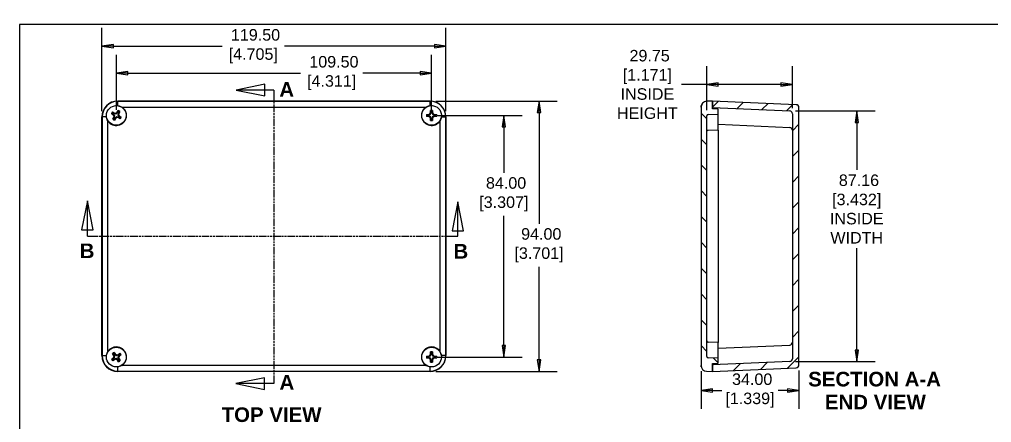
# Model space of a CAD drawing. Header units: millimetres. Extents: x 18 to 539, y 19 to 415.
# Drawn here: x 18.2 to 355.9, y 275.1 to 415.2 of the extents above; entities that cross this region are included whole.
import ezdxf

# ---------------------------------------------------------------- set-up
doc = ezdxf.new("R2010")
doc.units = ezdxf.units.MM
doc.header["$LTSCALE"] = 2
doc.linetypes.add('DOUBLE_DASH_CHAIN', pattern=[1.2403, 0.6614, -0.0827, 0.1654, -0.0827, 0.1654, -0.0827])
for name, color, linetype, lineweight in [('Dimension (ANSI)', 7, 'Continuous', 9), ('Hatch (ANSI)', 7, 'Continuous', 9), ('Section Line (ANSI)', 7, 'DOUBLE_DASH_CHAIN', 9), ('Sketch Geometry (ANSI)', 7, 'Continuous', 9), ('Symbol (ANSI)', 7, 'Continuous', 9), ('Visible (ANSI)', 7, 'Continuous', 9), ('Visible Narrow (ANSI)', 7, 'Continuous', 9)]:
    doc.layers.add(name, color=color, linetype=linetype, lineweight=lineweight)
doc.styles.add('Label Text (ANSI)', font='arialbd.ttf')
doc.styles.add('Note Text (ANSI)', font='arial.ttf')
doc.styles.add('Text Style20', font='arial.ttf')
doc.dimstyles.new('Default - mm (ANSI)', dxfattribs={"dimscale": 2, "dimtxt": 2, "dimasz": 2, "dimexe": 3.175, "dimexo": 1, "dimgap": 0.8, "dimtad": 0, "dimtih": 1, "dimtoh": 1, "dimrnd": 1e-08, "dimzin": 4, "dimdsep": 46, "dimtxsty": 'Note Text (ANSI)', "dimblk": 'Filled-1', "dimcen": 0.09, "dimdle": 10, "dimclrd": 256, "dimclre": 256, "dimclrt": 256, "dimadec": 1, "dimazin": 0, "dimtfac": 1.524, "dimtofl": 0, "dimtmove": 0, "dimatfit": 3, "dimfxl": 0, "dimtolj": 1, "dimtzin": 0, "dimlwd": -1, "dimlwe": -1, "dimarcsym": 0})

# ---------------------------------------------------------------- blocks, each defined once
blk = doc.blocks.new('Title Blocks HAMMOND')
at = {"layer": 'Sketch Geometry (ANSI)'}
for p, q in [((270, 206.73), (9.35, 206.73)), ((9.35, 206.73), (9.35, 9.64))]:
    blk.add_line(p, q, dxfattribs=at)
at = {"layer": 'Symbol (ANSI)', "style": 'Text Style20'}
blk.add_attdef('<TITLE>_001', (229.38, 16.35), '', height=5, dxfattribs=at)
blk = doc.blocks.new('2dTransSection0')
at = {"layer": 'Section Line (ANSI)', "linetype": 'Continuous'}
for p, q in [((20.91, 176.06), (19.91, 171.06)), ((20.91, 171.06), (20.91, 176.06)), ((21.91, 171.06), (20.91, 176.06)), ((85.26, 175.88), (84.26, 170.88)), ((85.26, 170.88), (85.26, 175.88)), ((86.26, 170.88), (85.26, 175.88)), ((19.91, 171.06), (21.91, 171.06)), ((20.91, 169.92), (20.91, 171.06)), ((84.26, 170.88), (86.26, 170.88)), ((85.26, 169.92), (85.26, 170.88)), ((20.91, 169.92), (22.32, 169.92)), ((83.85, 169.92), (85.26, 169.92))]:
    blk.add_line(p, q, dxfattribs=at)
at = {"layer": 'Section Line (ANSI)', "linetype": 'DOUBLE_DASH_CHAIN'}
blk.add_line((20.91, 169.92), (85.26, 169.92), dxfattribs=at)
at = {"layer": 'Section Line (ANSI)', "linetype": 'Continuous', "flags": 128}
for points in [[(21.91, 171.06), (20.91, 176.06), (19.91, 171.06), (21.91, 171.06)], [(86.26, 170.88), (85.26, 175.88), (84.26, 170.88), (86.26, 170.88)]]:
    blk.add_lwpolyline(points, dxfattribs=at)
at = {"layer": 'Section Line (ANSI)'}
for points in [[(21.91, 171.06), (20.91, 176.06), (19.91, 171.06), (21.91, 171.06)], [(86.26, 170.88), (85.26, 175.88), (84.26, 170.88), (86.26, 170.88)]]:
    blk.add_solid(points, dxfattribs=at)
at = {"layer": 'Section Line (ANSI)', "char_height": 2.54, "attachment_point": 7, "line_spacing_factor": 0.25, "style": 'Label Text (ANSI)'}
for insert in [(19.57, 166.12), (84.49, 166.04)]:
    blk.add_mtext('B', dxfattribs=dict(at, insert=insert))
blk = doc.blocks.new('2dTransSection1')
at = {"layer": 'Section Line (ANSI)', "linetype": 'Continuous'}
for p, q in [((51.73, 196.33), (46.73, 195.33)), ((51.73, 194.33), (51.73, 196.33)), ((51.73, 195.33), (46.73, 195.33)), ((46.73, 195.33), (51.73, 194.33)), ((53.31, 195.33), (51.73, 195.33)), ((53.31, 195.33), (53.31, 193.93)), ((51.66, 145.3), (46.66, 144.3)), ((51.66, 143.3), (51.66, 145.3)), ((53.31, 145.7), (53.31, 144.3)), ((51.66, 144.3), (46.66, 144.3)), ((46.66, 144.3), (51.66, 143.3)), ((53.31, 144.3), (51.66, 144.3))]:
    blk.add_line(p, q, dxfattribs=at)
at = {"layer": 'Section Line (ANSI)', "linetype": 'DOUBLE_DASH_CHAIN'}
blk.add_line((53.31, 195.33), (53.31, 144.3), dxfattribs=at)
at = {"layer": 'Section Line (ANSI)', "linetype": 'Continuous', "flags": 128}
for points in [[(51.73, 196.33), (46.73, 195.33), (51.73, 194.33), (51.73, 196.33)], [(51.66, 145.3), (46.66, 144.3), (51.66, 143.3), (51.66, 145.3)]]:
    blk.add_lwpolyline(points, dxfattribs=at)
at = {"layer": 'Section Line (ANSI)'}
for points in [[(51.73, 196.33), (46.73, 195.33), (51.73, 194.33), (51.73, 196.33)], [(51.66, 145.3), (46.66, 144.3), (51.66, 143.3), (51.66, 145.3)]]:
    blk.add_solid(points, dxfattribs=at)
at = {"layer": 'Section Line (ANSI)', "char_height": 2.54, "attachment_point": 7, "line_spacing_factor": 0.25, "style": 'Label Text (ANSI)'}
for insert in [(54.24, 194.17), (54.27, 143.27)]:
    blk.add_mtext('A', dxfattribs=dict(at, insert=insert))
blk = doc.blocks.new('Filled-1')
at = {"color": 0}
for p, q in [((0, 0), (-1, 0.15)), ((-1, 0.15), (-1, -0.15)), ((-1, 0), (0, 0)), ((-1, -0.15), (0, 0))]:
    blk.add_line(p, q, dxfattribs=at)
at = {"color": 0, "flags": 128}
blk.add_lwpolyline([(-1, -0.15), (0, 0), (-1, 0.15), (-1, -0.15)], dxfattribs=at)
at = {"color": 0}
blk.add_solid([(-1, -0.15), (0, 0), (-1, 0.15), (-1, -0.15)], dxfattribs=at)
blk = doc.blocks.new('*D12')
at = {"layer": 'Defpoints', "color": 0, "transparency": 16777216}
for p in [(166.37, 405.92), (46.87, 381.35), (166.37, 381.35)]:
    blk.add_point(p, dxfattribs=at)
at = {"layer": 'Dimension (ANSI)', "transparency": 16777216}
for p, q in [((46.87, 383.35), (46.87, 412.27)), ((166.37, 383.35), (166.37, 412.27)), ((50.87, 405.92), (88.65, 405.92)), ((162.37, 405.92), (110.23, 405.92))]:
    blk.add_line(p, q, dxfattribs=at)
at = {"layer": 'Dimension (ANSI)', "transparency": 16777216, "xscale": 4, "yscale": 4, "zscale": 4, "rotation": 180}
blk.add_blockref('Filled-1', (46.87, 405.92), dxfattribs=at)
at = {"layer": 'Dimension (ANSI)', "transparency": 16777216, "xscale": 4, "yscale": 4, "zscale": 4}
blk.add_blockref('Filled-1', (166.37, 405.92), dxfattribs=at)
at = {"layer": 'Dimension (ANSI)', "transparency": 16777216, "insert": (99.44, 405.92), "char_height": 4, "attachment_point": 5, "style": 'Note Text (ANSI)'}
blk.add_mtext('\\A1; 119.50\\P[4.705]', dxfattribs=at)
blk = doc.blocks.new('*D13')
at = {"layer": 'Defpoints', "color": 0, "transparency": 16777216}
for p in [(161.37, 396.57), (51.87, 381.85), (161.37, 381.85)]:
    blk.add_point(p, dxfattribs=at)
at = {"layer": 'Dimension (ANSI)', "transparency": 16777216}
for p, q in [((51.87, 383.85), (51.87, 402.92)), ((161.37, 383.85), (161.37, 402.92)), ((55.87, 396.57), (115.88, 396.57)), ((157.37, 396.57), (137.46, 396.57))]:
    blk.add_line(p, q, dxfattribs=at)
at = {"layer": 'Dimension (ANSI)', "transparency": 16777216, "xscale": 4, "yscale": 4, "zscale": 4, "rotation": 180}
blk.add_blockref('Filled-1', (51.87, 396.57), dxfattribs=at)
at = {"layer": 'Dimension (ANSI)', "transparency": 16777216, "xscale": 4, "yscale": 4, "zscale": 4}
blk.add_blockref('Filled-1', (161.37, 396.57), dxfattribs=at)
at = {"layer": 'Dimension (ANSI)', "transparency": 16777216, "insert": (126.67, 396.57), "char_height": 4, "attachment_point": 5, "style": 'Note Text (ANSI)'}
blk.add_mtext('\\A1; 109.50\\P[4.311]', dxfattribs=at)
blk = doc.blocks.new('*D14')
at = {"layer": 'Defpoints', "color": 0, "transparency": 16777216}
for p in [(161.37, 381.85), (161.37, 297.85), (186.48, 297.85)]:
    blk.add_point(p, dxfattribs=at)
at = {"layer": 'Dimension (ANSI)', "transparency": 16777216}
for p, q in [((163.37, 381.85), (192.83, 381.85)), ((186.48, 377.85), (186.48, 361.94)), ((186.48, 301.85), (186.48, 346.93)), ((163.37, 297.85), (192.83, 297.85))]:
    blk.add_line(p, q, dxfattribs=at)
at = {"layer": 'Dimension (ANSI)', "transparency": 16777216, "xscale": 4, "yscale": 4, "zscale": 4}
for p, rotation in [((186.48, 381.85), 90), ((186.48, 297.85), 270)]:
    blk.add_blockref('Filled-1', p, dxfattribs=dict(at, rotation=rotation))
at = {"layer": 'Dimension (ANSI)', "transparency": 16777216, "insert": (186.48, 354.43), "char_height": 4, "attachment_point": 5, "style": 'Note Text (ANSI)'}
blk.add_mtext('\\A1; 84.00\\P[3.307]', dxfattribs=at)
blk = doc.blocks.new('*D15')
at = {"layer": 'Defpoints', "color": 0, "transparency": 16777216}
for p in [(160.87, 386.85), (160.87, 292.85), (198.7, 292.85)]:
    blk.add_point(p, dxfattribs=at)
at = {"layer": 'Dimension (ANSI)', "transparency": 16777216}
for p, q in [((162.87, 386.85), (205.05, 386.85)), ((198.7, 382.85), (198.7, 344.21)), ((198.7, 296.85), (198.7, 329.2)), ((162.87, 292.85), (205.05, 292.85))]:
    blk.add_line(p, q, dxfattribs=at)
at = {"layer": 'Dimension (ANSI)', "transparency": 16777216, "xscale": 4, "yscale": 4, "zscale": 4}
for p, rotation in [((198.7, 386.85), 90), ((198.7, 292.85), 270)]:
    blk.add_blockref('Filled-1', p, dxfattribs=dict(at, rotation=rotation))
at = {"layer": 'Dimension (ANSI)', "transparency": 16777216, "insert": (198.7, 336.71), "char_height": 4, "attachment_point": 5, "style": 'Note Text (ANSI)'}
blk.add_mtext('\\A1; 94.00\\P[3.701]', dxfattribs=at)
blk = doc.blocks.new('*D16')
at = {"layer": 'Defpoints', "color": 0, "transparency": 16777216}
for p in [(254.97, 294.92), (288.97, 295.12), (288.97, 286.21)]:
    blk.add_point(p, dxfattribs=at)
at = {"layer": 'Dimension (ANSI)', "transparency": 16777216}
for p, q in [((254.97, 292.92), (254.97, 279.86)), ((288.97, 293.12), (288.97, 279.86)), ((258.97, 286.21), (262.2, 286.21)), ((284.97, 286.21), (281.75, 286.21))]:
    blk.add_line(p, q, dxfattribs=at)
at = {"layer": 'Dimension (ANSI)', "transparency": 16777216, "xscale": 4, "yscale": 4, "zscale": 4, "rotation": 180}
blk.add_blockref('Filled-1', (254.97, 286.21), dxfattribs=at)
at = {"layer": 'Dimension (ANSI)', "transparency": 16777216, "xscale": 4, "yscale": 4, "zscale": 4}
blk.add_blockref('Filled-1', (288.97, 286.21), dxfattribs=at)
at = {"layer": 'Dimension (ANSI)', "transparency": 16777216, "insert": (271.97, 286.21), "char_height": 4, "attachment_point": 5, "style": 'Note Text (ANSI)'}
blk.add_mtext('\\A1; 34.00\\P[1.339]', dxfattribs=at)
blk = doc.blocks.new('*D17')
at = {"layer": 'Defpoints', "color": 0, "transparency": 16777216}
for p in [(285.77, 383.43), (285.77, 296.27), (309.06, 296.27)]:
    blk.add_point(p, dxfattribs=at)
at = {"layer": 'Dimension (ANSI)', "transparency": 16777216}
for p, q in [((287.77, 383.43), (315.41, 383.43)), ((309.06, 379.43), (309.06, 362.96)), ((309.06, 300.27), (309.06, 335.66)), ((287.77, 296.27), (315.41, 296.27))]:
    blk.add_line(p, q, dxfattribs=at)
at = {"layer": 'Dimension (ANSI)', "transparency": 16777216, "xscale": 4, "yscale": 4, "zscale": 4}
for p, rotation in [((309.06, 383.43), 90), ((309.06, 296.27), 270)]:
    blk.add_blockref('Filled-1', p, dxfattribs=dict(at, rotation=rotation))
at = {"layer": 'Dimension (ANSI)', "transparency": 16777216, "insert": (309.06, 349.31), "char_height": 4, "attachment_point": 5, "style": 'Note Text (ANSI)'}
blk.add_mtext('\\A1; 87.16\\P[3.432]{\\PINSIDE \\PWIDTH}', dxfattribs=at)
blk = doc.blocks.new('*D18')
at = {"layer": 'Defpoints', "color": 0, "transparency": 16777216}
for p in [(286.72, 392.6), (256.97, 381.66), (286.72, 382.43)]:
    blk.add_point(p, dxfattribs=at)
at = {"layer": 'Dimension (ANSI)', "transparency": 16777216}
for p, q in [((256.97, 383.66), (256.97, 398.95)), ((286.72, 384.43), (286.72, 398.95)), ((256.97, 392.6), (248.21, 392.6)), ((282.72, 392.6), (260.97, 392.6))]:
    blk.add_line(p, q, dxfattribs=at)
at = {"layer": 'Dimension (ANSI)', "transparency": 16777216, "xscale": 4, "yscale": 4, "zscale": 4, "rotation": 180}
blk.add_blockref('Filled-1', (256.97, 392.6), dxfattribs=at)
at = {"layer": 'Dimension (ANSI)', "transparency": 16777216, "xscale": 4, "yscale": 4, "zscale": 4}
blk.add_blockref('Filled-1', (286.72, 392.6), dxfattribs=at)
at = {"layer": 'Dimension (ANSI)', "transparency": 16777216, "insert": (236.34, 392.6), "char_height": 4, "attachment_point": 5, "style": 'Note Text (ANSI)'}
blk.add_mtext('\\A1; 29.75\\P[1.171]{\\PINSIDE\\PHEIGHT}', dxfattribs=at)

msp = doc.modelspace()

# ---------------------------------------------------------------- hatches: boundary and pattern name
at = {"layer": 'Hatch (ANSI)'}
h = msp.add_hatch(dxfattribs=at)
h.set_pattern_fill('ANSI31', color=256, scale=50.8, angle=90.00021, style=0)
h.set_pattern_definition([(135.0002, (0, 0), (-4.49011, -4.490145), [])])
edge = h.paths.add_edge_path()
edge.add_ellipse((256.973, 294.92), major_axis=(-2, 0), ratio=1, start_angle=0, end_angle=88)
edge.add_line((256.903, 292.921), (258.973, 292.848))
edge.add_line((258.973, 292.848), (258.973, 295.098))
edge.add_line((258.973, 295.098), (258.973, 295.598))
edge.add_line((258.973, 295.598), (260.973, 295.668))
edge.add_line((260.973, 295.668), (260.973, 297.418))
edge.add_line((260.973, 297.418), (257.455, 297.541))
edge.add_ellipse((257.473, 298.041), major_axis=(-0.017, -0.5), ratio=1, start_angle=272, end_angle=360, ccw=False)
edge.add_line((256.973, 298.041), (256.973, 381.656))
edge.add_ellipse((257.473, 381.656), major_axis=(-0.5, 0), ratio=1, start_angle=272, end_angle=360, ccw=False)
edge.add_line((257.455, 382.156), (260.973, 382.279))
edge.add_line((260.973, 382.279), (260.973, 384.029))
edge.add_line((260.973, 384.029), (258.973, 384.098))
edge.add_line((258.973, 384.098), (258.973, 384.598))
edge.add_line((258.973, 384.598), (258.973, 386.848))
edge.add_line((258.973, 386.848), (256.903, 386.776))
edge.add_ellipse((256.973, 384.777), major_axis=(-0.07, 1.999), ratio=1, start_angle=0, end_angle=88)
edge.add_line((254.973, 384.777), (254.973, 294.92))
h = msp.add_hatch(dxfattribs=at)
h.set_pattern_fill('ANSI31', color=256, scale=50.8, style=0)
h.set_pattern_definition([(45, (0, 0), (-4.49013, 4.49013), [])])
edge = h.paths.add_edge_path()
edge.add_ellipse((287.973, 384.581), major_axis=(1, 0), ratio=1, start_angle=0, end_angle=87.5)
edge.add_line((288.017, 385.58), (258.973, 386.848))
edge.add_line((258.973, 386.848), (258.973, 384.598))
edge.add_line((258.973, 384.598), (285.767, 383.429))
edge.add_ellipse((285.723, 382.43), major_axis=(0.044, 0.999), ratio=1, start_angle=272.5, end_angle=360, ccw=False)
edge.add_line((286.723, 382.43), (286.723, 297.267))
edge.add_ellipse((285.723, 297.267), major_axis=(1, 0), ratio=1, start_angle=272.5, end_angle=360, ccw=False)
edge.add_line((285.767, 296.268), (258.973, 295.098))
edge.add_line((258.973, 295.098), (258.973, 292.848))
edge.add_line((258.973, 292.848), (288.017, 294.117))
edge.add_ellipse((287.973, 295.116), major_axis=(0.044, -0.999), ratio=1, start_angle=0, end_angle=87.5)
edge.add_line((288.973, 295.116), (288.973, 384.581))

# ---------------------------------------------------------------- linework, layer by layer
at = {"layer": 'Visible (ANSI)'}
for p, q in [((52.366, 386.848), (160.866, 386.848)), ((254.973, 384.777), (254.973, 385.277)), ((254.973, 385.277), (255.036, 385.277)), ((258.973, 386.848), (256.903, 386.776)), ((288.017, 385.58), (258.973, 386.848)), ((258.973, 386.848), (258.973, 384.598)), ((258.973, 384.098), (258.973, 386.848)), ((50.752, 382.089), (50.161, 382.435)), ((50.902, 382.261), (50.441, 382.53)), ((50.52, 383.049), (51.112, 382.702)), ((50.574, 382.758), (51.035, 382.488)), ((50.752, 382.089), (50.902, 382.261)), ((51.101, 381.649), (50.752, 382.089)), ((51.338, 381.711), (50.902, 382.261)), ((51.012, 381.094), (51.101, 381.649)), ((51.112, 382.702), (51.035, 382.488)), ((51.035, 382.488), (51.728, 382.376)), ((51.101, 381.649), (51.338, 381.711)), ((51.112, 382.702), (51.666, 382.613)), ((51.227, 381.017), (51.338, 381.711)), ((51.666, 382.613), (52.106, 382.962)), ((51.666, 382.613), (51.728, 382.376)), ((51.728, 382.376), (52.278, 382.813)), ((52.106, 382.962), (52.452, 383.554)), ((52.106, 382.962), (52.278, 382.813)), ((52.278, 382.813), (52.548, 383.273)), ((52.505, 382.68), (52.394, 381.986)), ((52.63, 382.048), (52.394, 381.986)), ((52.394, 381.986), (52.83, 381.436)), ((52.775, 383.14), (52.505, 382.68)), ((52.72, 382.603), (52.505, 382.68)), ((52.72, 382.603), (52.63, 382.048)), ((52.63, 382.048), (52.979, 381.608)), ((53.066, 383.194), (52.72, 382.603)), ((52.979, 381.608), (52.83, 381.436)), ((52.979, 381.608), (53.571, 381.262)), ((159.598, 382.204), (160.284, 382.204)), ((159.792, 381.98), (160.326, 381.98)), ((160.326, 381.717), (159.792, 381.717)), ((160.284, 382.204), (160.807, 382.407)), ((160.284, 382.204), (160.326, 381.98)), ((160.284, 381.493), (160.326, 381.717)), ((160.326, 381.98), (160.98, 382.234)), ((160.98, 381.463), (160.326, 381.717)), ((160.807, 382.407), (161.01, 382.931)), ((160.807, 382.407), (160.98, 382.234)), ((160.98, 382.234), (161.234, 382.889)), ((161.01, 382.931), (161.01, 383.616)), ((161.01, 382.931), (161.234, 382.889)), ((161.234, 382.889), (161.234, 383.422)), ((161.498, 383.422), (161.498, 382.889)), ((161.721, 382.931), (161.498, 382.889)), ((161.498, 382.889), (161.752, 382.234)), ((161.721, 383.616), (161.721, 382.931)), ((161.721, 382.931), (161.925, 382.407)), ((161.925, 382.407), (161.752, 382.234)), ((161.752, 382.234), (162.406, 381.98)), ((162.406, 381.717), (161.752, 381.463)), ((161.925, 382.407), (162.448, 382.204)), ((162.448, 382.204), (162.406, 381.98)), ((162.406, 381.98), (162.94, 381.98)), ((162.448, 381.493), (162.406, 381.717)), ((162.94, 381.717), (162.406, 381.717)), ((162.448, 382.204), (163.134, 382.204)), ((254.973, 384.777), (254.973, 294.92)), ((256.973, 298.041), (256.973, 381.656)), ((257.455, 382.156), (260.973, 382.279)), ((258.973, 384.598), (285.767, 383.429)), ((260.973, 384.029), (258.973, 384.098)), ((260.973, 382.279), (260.973, 384.029)), ((260.973, 376.779), (260.973, 382.279)), ((286.723, 382.43), (286.723, 297.267)), ((288.973, 295.116), (288.973, 384.581)), ((46.866, 298.348), (46.866, 381.348)), ((50.665, 380.503), (51.012, 381.094)), ((50.957, 380.557), (51.227, 381.017)), ((51.012, 381.094), (51.227, 381.017)), ((51.454, 380.884), (51.184, 380.424)), ((51.626, 380.735), (51.279, 380.143)), ((52.004, 381.321), (51.454, 380.884)), ((51.626, 380.735), (51.454, 380.884)), ((52.066, 381.084), (51.626, 380.735)), ((52.697, 381.209), (52.004, 381.321)), ((52.066, 381.084), (52.004, 381.321)), ((52.62, 380.995), (52.066, 381.084)), ((52.62, 380.995), (52.697, 381.209)), ((53.212, 380.648), (52.62, 380.995)), ((53.157, 380.939), (52.697, 381.209)), ((52.83, 381.436), (53.291, 381.167)), ((160.284, 381.493), (159.598, 381.493)), ((160.807, 381.29), (160.284, 381.493)), ((160.807, 381.29), (160.98, 381.463)), ((161.01, 380.766), (160.807, 381.29)), ((161.234, 380.808), (160.98, 381.463)), ((161.01, 380.766), (161.234, 380.808)), ((161.01, 380.08), (161.01, 380.766)), ((161.234, 380.275), (161.234, 380.808)), ((161.752, 381.463), (161.498, 380.808)), ((161.721, 380.766), (161.498, 380.808)), ((161.498, 380.808), (161.498, 380.275)), ((161.925, 381.29), (161.721, 380.766)), ((161.721, 380.766), (161.721, 380.08)), ((161.925, 381.29), (161.752, 381.463)), ((162.448, 381.493), (161.925, 381.29)), ((163.134, 381.493), (162.448, 381.493)), ((166.366, 381.348), (166.366, 298.348)), ((260.973, 378.761), (285.767, 377.679)), ((260.973, 376.779), (257.455, 376.656)), ((260.973, 376.779), (260.973, 302.918)), ((260.973, 302.918), (257.455, 303.041)), ((260.973, 297.418), (260.973, 302.918)), ((260.973, 300.936), (285.767, 302.018)), ((50.243, 297.061), (50.789, 297.476)), ((50.928, 298.495), (50.513, 299.04)), ((50.533, 297), (50.958, 297.324)), ((50.789, 297.476), (51.083, 297.955)), ((50.789, 297.476), (50.958, 297.324)), ((51.131, 298.597), (50.808, 299.022)), ((50.928, 298.495), (51.131, 298.597)), ((51.083, 297.955), (50.928, 298.495)), ((50.958, 297.324), (51.325, 297.922)), ((51.018, 299.181), (51.341, 298.756)), ((51.079, 299.471), (51.494, 298.925)), ((51.083, 297.955), (51.325, 297.922)), ((51.792, 297.308), (51.118, 297.114)), ((51.325, 297.922), (51.131, 298.597)), ((51.494, 298.925), (51.341, 298.756)), ((51.341, 298.756), (51.939, 298.389)), ((51.494, 298.925), (51.972, 298.632)), ((51.759, 297.065), (51.792, 297.308)), ((52.391, 296.941), (51.792, 297.308)), ((51.972, 298.632), (51.939, 298.389)), ((51.939, 298.389), (52.614, 298.583)), ((51.972, 298.632), (52.512, 298.787)), ((52.774, 298.373), (52.406, 297.775)), ((52.649, 297.742), (52.406, 297.775)), ((52.406, 297.775), (52.6, 297.1)), ((52.512, 298.787), (53.058, 299.202)), ((52.512, 298.787), (52.614, 298.583)), ((52.804, 297.202), (52.6, 297.1)), ((52.614, 298.583), (53.039, 298.906)), ((52.942, 298.221), (52.649, 297.742)), ((52.649, 297.742), (52.804, 297.202)), ((53.198, 298.697), (52.774, 298.373)), ((52.942, 298.221), (52.774, 298.373)), ((52.804, 297.202), (53.219, 296.657)), ((53.488, 298.636), (52.942, 298.221)), ((159.598, 298.204), (160.284, 298.204)), ((160.284, 297.493), (159.598, 297.493)), ((159.792, 297.98), (160.326, 297.98)), ((160.326, 297.717), (159.792, 297.717)), ((160.284, 298.204), (160.807, 298.407)), ((160.284, 298.204), (160.326, 297.98)), ((160.284, 297.493), (160.326, 297.717)), ((160.807, 297.29), (160.284, 297.493)), ((160.326, 297.98), (160.98, 298.234)), ((160.98, 297.463), (160.326, 297.717)), ((160.807, 298.407), (161.01, 298.931)), ((160.807, 298.407), (160.98, 298.234)), ((160.807, 297.29), (160.98, 297.463)), ((161.01, 296.766), (160.807, 297.29)), ((160.98, 298.234), (161.234, 298.889)), ((161.234, 296.808), (160.98, 297.463)), ((161.01, 298.931), (161.01, 299.616)), ((161.01, 298.931), (161.234, 298.889)), ((161.234, 298.889), (161.234, 299.422)), ((161.498, 299.422), (161.498, 298.889)), ((161.721, 298.931), (161.498, 298.889)), ((161.498, 298.889), (161.752, 298.234)), ((161.752, 297.463), (161.498, 296.808)), ((161.721, 299.616), (161.721, 298.931)), ((161.721, 298.931), (161.925, 298.407)), ((161.925, 297.29), (161.721, 296.766)), ((161.925, 298.407), (161.752, 298.234)), ((161.752, 298.234), (162.406, 297.98)), ((162.406, 297.717), (161.752, 297.463)), ((161.925, 297.29), (161.752, 297.463)), ((161.925, 298.407), (162.448, 298.204)), ((162.448, 297.493), (161.925, 297.29)), ((162.448, 298.204), (162.406, 297.98)), ((162.406, 297.98), (162.94, 297.98)), ((162.448, 297.493), (162.406, 297.717)), ((162.94, 297.717), (162.406, 297.717)), ((162.448, 298.204), (163.134, 298.204)), ((163.134, 297.493), (162.448, 297.493)), ((260.973, 297.418), (257.455, 297.541)), ((260.973, 295.668), (260.973, 297.418)), ((51.22, 296.91), (50.674, 296.495)), ((51.118, 297.114), (50.693, 296.791)), ((51.22, 296.91), (51.118, 297.114)), ((51.759, 297.065), (51.22, 296.91)), ((52.238, 296.772), (51.759, 297.065)), ((52.238, 296.772), (52.391, 296.941)), ((52.653, 296.226), (52.238, 296.772)), ((52.714, 296.516), (52.391, 296.941)), ((52.6, 297.1), (52.923, 296.675)), ((161.01, 296.766), (161.234, 296.808)), ((161.01, 296.08), (161.01, 296.766)), ((161.234, 296.275), (161.234, 296.808)), ((161.721, 296.766), (161.498, 296.808)), ((161.498, 296.808), (161.498, 296.275)), ((161.721, 296.766), (161.721, 296.08)), ((254.973, 294.419), (254.973, 294.92)), ((254.973, 294.419), (255.036, 294.419)), ((285.767, 296.268), (258.973, 295.098)), ((258.973, 295.598), (260.973, 295.668)), ((258.973, 292.848), (258.973, 295.598)), ((258.973, 295.098), (258.973, 292.848)), ((258.973, 292.848), (288.017, 294.117)), ((160.866, 292.848), (52.366, 292.848)), ((256.903, 292.921), (258.973, 292.848))]:
    msp.add_line(p, q, dxfattribs=at)
for centre in [(51.866, 381.848), (161.366, 381.848), (51.866, 297.848), (161.366, 297.848)]:
    msp.add_circle(centre, 3.429, dxfattribs=at)
for centre, radius, start, end in [((52.366, 381.348), 5.5, 90, 180), ((160.866, 381.348), 5.5, 0, 90), ((256.973, 384.777), 2, 92, 180), ((287.973, 384.581), 1, 0, 87.5), ((51.866, 381.848), 3.5, 213.1921, 56.8079), ((51.866, 381.848), 1.803, 138.27142, 161.01598), ((51.866, 381.848), 1.579, 144.86196, 154.42545), ((51.866, 381.848), 1.803, 48.27142, 71.01598), ((51.866, 381.848), 1.579, 54.86196, 64.42545), ((161.366, 381.848), 3.5, 123.1921, 326.8079), ((161.366, 381.848), 1.803, 168.62772, 191.37228), ((161.366, 381.848), 1.579, 175.21825, 184.78175), ((161.366, 381.848), 1.803, 78.62772, 101.37228), ((161.366, 381.848), 1.579, 85.21825, 94.78175), ((161.366, 381.848), 1.579, 355.21825, 4.78175), ((161.366, 381.848), 1.803, 348.62772, 11.37228), ((257.473, 381.656), 0.5, 92, 180), ((285.723, 382.43), 1, 0, 87.5), ((51.866, 381.848), 1.803, 228.27142, 251.01598), ((51.866, 381.848), 1.579, 234.86196, 244.42545), ((51.866, 381.848), 1.579, 324.86196, 334.42545), ((51.866, 381.848), 1.803, 318.27142, 341.01598), ((161.366, 381.848), 1.803, 258.62772, 281.37228), ((161.366, 381.848), 1.579, 265.21825, 274.78175), ((257.473, 376.156), 0.5, 92, 117.7807), ((285.723, 376.68), 1, 0, 87.5), ((51.866, 297.848), 3.5, 303.1921, 146.8079), ((161.366, 297.848), 3.5, 33.1921, 236.8079), ((257.473, 303.541), 0.5, 242.2193, 268), ((285.723, 303.017), 1, 272.5, 0), ((52.366, 298.348), 5.5, 180, 270), ((51.866, 297.848), 1.803, 115.88359, 138.62815), ((51.866, 297.848), 1.579, 122.47412, 132.03761), ((51.866, 297.848), 1.579, 32.47412, 42.03761), ((51.866, 297.848), 1.803, 25.88359, 48.62815), ((161.366, 297.848), 1.803, 168.62772, 191.37228), ((161.366, 297.848), 1.579, 175.21825, 184.78175), ((160.866, 298.348), 5.5, 270, 0), ((161.366, 297.848), 1.803, 78.62772, 101.37228), ((161.366, 297.848), 1.579, 85.21825, 94.78175), ((161.366, 297.848), 1.579, 355.21825, 4.78175), ((161.366, 297.848), 1.803, 348.62772, 11.37228), ((257.473, 298.041), 0.5, 180, 268), ((285.723, 297.267), 1, 272.5, 0), ((51.866, 297.848), 1.803, 205.88359, 228.62815), ((51.866, 297.848), 1.579, 212.47412, 222.03761), ((51.866, 297.848), 1.803, 295.88359, 318.62815), ((51.866, 297.848), 1.579, 302.47412, 312.03761), ((161.366, 297.848), 1.803, 258.62772, 281.37228), ((161.366, 297.848), 1.579, 265.21825, 274.78175), ((256.973, 294.92), 2, 180, 268), ((287.973, 295.116), 1, 272.5, 0)]:
    msp.add_arc(centre, radius, start, end, dxfattribs=at)
for points, degree in [([(51.584, 385.266), (51.844, 385.293), (52.106, 385.292), (52.366, 385.261)], 3), ([(48.454, 381.348), (48.423, 381.608), (48.421, 381.87), (48.448, 382.13)], 3), ([(50.441, 382.53), (50.304, 382.488), (50.161, 382.435)], 2), ([(50.52, 383.049), (50.544, 382.898), (50.574, 382.758)], 2), ([(52.452, 383.554), (52.506, 383.41), (52.548, 383.273)], 2), ([(53.066, 383.194), (52.915, 383.171), (52.775, 383.14)], 2), ([(159.598, 382.204), (159.695, 382.086), (159.792, 381.98)], 2), ([(159.792, 381.717), (159.695, 381.611), (159.598, 381.493)], 2), ([(161.01, 383.616), (161.129, 383.519), (161.234, 383.422)], 2), ([(161.721, 383.616), (161.603, 383.519), (161.498, 383.422)], 2), ([(163.134, 382.204), (163.037, 382.086), (162.94, 381.98)], 2), ([(163.134, 381.493), (163.037, 381.611), (162.94, 381.717)], 2), ([(50.665, 380.503), (50.817, 380.526), (50.957, 380.557)], 2), ([(51.279, 380.143), (51.226, 380.287), (51.184, 380.424)], 2), ([(53.212, 380.648), (53.188, 380.799), (53.157, 380.939)], 2), ([(53.571, 381.262), (53.428, 381.209), (53.291, 381.167)], 2), ([(161.01, 380.08), (161.129, 380.177), (161.234, 380.275)], 2), ([(161.721, 380.08), (161.603, 380.177), (161.498, 380.275)], 2), ([(48.448, 297.567), (48.421, 297.827), (48.423, 298.089), (48.454, 298.348)], 3), ([(50.513, 299.04), (50.666, 299.035), (50.808, 299.022)], 2), ([(51.079, 299.471), (51.043, 299.322), (51.018, 299.181)], 2), ([(53.058, 299.202), (53.052, 299.049), (53.039, 298.906)], 2), ([(53.488, 298.636), (53.339, 298.671), (53.198, 298.697)], 2), ([(159.598, 298.204), (159.695, 298.086), (159.792, 297.98)], 2), ([(159.792, 297.717), (159.695, 297.611), (159.598, 297.493)], 2), ([(161.01, 299.616), (161.129, 299.519), (161.234, 299.422)], 2), ([(161.721, 299.616), (161.603, 299.519), (161.498, 299.422)], 2), ([(163.134, 298.204), (163.037, 298.086), (162.94, 297.98)], 2), ([(163.134, 297.493), (163.037, 297.611), (162.94, 297.717)], 2), ([(50.243, 297.061), (50.392, 297.026), (50.533, 297)], 2), ([(50.693, 296.791), (50.679, 296.648), (50.674, 296.495)], 2), ([(52.366, 294.436), (52.106, 294.405), (51.844, 294.404), (51.584, 294.431)], 3), ([(52.653, 296.226), (52.689, 296.375), (52.714, 296.516)], 2), ([(53.219, 296.657), (53.066, 296.662), (52.923, 296.675)], 2), ([(161.01, 296.08), (161.129, 296.177), (161.234, 296.275)], 2), ([(161.721, 296.08), (161.603, 296.177), (161.498, 296.275)], 2)]:
    msp.add_open_spline(points, degree=degree, dxfattribs=at)
for points, knots in [([(52.366, 385.261), (52.545, 385.239), (52.726, 385.205), (53.22, 385.073), (53.524, 384.946), (53.782, 384.777)], [1.01990453, 1.01990453, 1.01990453, 1.01990453, 1.07109199, 1.07109199, 1.16282356, 1.16282356, 1.16282356, 1.16282356]), ([(159.45, 384.777), (159.708, 384.946), (160.011, 385.073), (160.505, 385.205), (160.686, 385.239), (160.866, 385.261)], [0.78002071, 0.78002071, 0.78002071, 0.78002071, 0.87175228, 0.87175228, 0.92293975, 0.92293975, 0.92293975, 0.92293975]), ([(160.866, 385.261), (160.991, 385.276), (161.117, 385.284), (161.379, 385.287), (161.514, 385.28), (161.648, 385.266)], [-1.876333078, -1.876333078, -1.876333078, -1.876333078, -1.838344909, -1.838344909, -1.797856236, -1.797856236, -1.797856236, -1.797856236]), ([(164.783, 382.13), (164.793, 382.04), (164.799, 381.949), (164.806, 381.688), (164.798, 381.517), (164.778, 381.348)], [-1.317465345, -1.317465345, -1.317465345, -1.317465345, -1.290173376, -1.290173376, -1.238983428, -1.238983428, -1.238983428, -1.238983428]), ([(48.937, 379.932), (48.768, 380.19), (48.641, 380.494), (48.509, 380.988), (48.475, 381.169), (48.454, 381.348)], [0.78002071, 0.78002071, 0.78002071, 0.78002071, 0.87175228, 0.87175228, 0.92293975, 0.92293975, 0.92293975, 0.92293975]), ([(164.778, 381.348), (164.756, 381.169), (164.722, 380.988), (164.591, 380.494), (164.464, 380.19), (164.295, 379.932)], [1.01990453, 1.01990453, 1.01990453, 1.01990453, 1.07109199, 1.07109199, 1.16282356, 1.16282356, 1.16282356, 1.16282356]), ([(256.973, 376.173), (256.973, 376.174), (256.973, 376.175), (256.973, 376.221), (256.981, 376.266), (257.009, 376.354), (257.03, 376.396), (257.09, 376.484), (257.133, 376.529), (257.203, 376.578), (257.221, 376.589), (257.24, 376.598)], [-0.092194873, -0.092194873, -0.092194873, -0.092194873, -0.091768481, -0.091768481, -0.072083695, -0.072083695, -0.052966058, -0.052966058, -0.030550443, -0.030550443, -0.02348276, -0.02348276, -0.02348276, -0.02348276]), ([(256.973, 303.524), (256.973, 303.523), (256.973, 303.522), (256.973, 303.476), (256.981, 303.431), (257.009, 303.343), (257.03, 303.3), (257.09, 303.213), (257.133, 303.168), (257.203, 303.119), (257.221, 303.108), (257.24, 303.098)], [-0.000430188, -0.000430188, -0.000430188, -0.000430188, 0, 0, 0.01986003, 0.01986003, 0.039147864, 0.039147864, 0.061763034, 0.061763034, 0.068893638, 0.068893638, 0.068893638, 0.068893638]), ([(48.454, 298.348), (48.475, 298.528), (48.509, 298.709), (48.641, 299.203), (48.768, 299.506), (48.937, 299.765)], [1.01990453, 1.01990453, 1.01990453, 1.01990453, 1.07109199, 1.07109199, 1.16282356, 1.16282356, 1.16282356, 1.16282356]), ([(164.295, 299.765), (164.464, 299.506), (164.591, 299.203), (164.722, 298.709), (164.756, 298.528), (164.778, 298.348)], [0.78002071, 0.78002071, 0.78002071, 0.78002071, 0.87175228, 0.87175228, 0.92293975, 0.92293975, 0.92293975, 0.92293975]), ([(164.778, 298.348), (164.793, 298.223), (164.801, 298.097), (164.804, 297.835), (164.797, 297.7), (164.783, 297.567)], [-1.876333078, -1.876333078, -1.876333078, -1.876333078, -1.838344909, -1.838344909, -1.797856236, -1.797856236, -1.797856236, -1.797856236]), ([(53.782, 294.92), (53.524, 294.751), (53.22, 294.624), (52.726, 294.492), (52.545, 294.458), (52.366, 294.436)], [0.78002071, 0.78002071, 0.78002071, 0.78002071, 0.87175228, 0.87175228, 0.92293975, 0.92293975, 0.92293975, 0.92293975]), ([(160.866, 294.436), (160.686, 294.458), (160.505, 294.492), (160.011, 294.624), (159.708, 294.751), (159.45, 294.92)], [1.01990453, 1.01990453, 1.01990453, 1.01990453, 1.07109199, 1.07109199, 1.16282356, 1.16282356, 1.16282356, 1.16282356]), ([(161.648, 294.431), (161.557, 294.422), (161.467, 294.415), (161.205, 294.408), (161.035, 294.416), (160.866, 294.436)], [-1.317465345, -1.317465345, -1.317465345, -1.317465345, -1.290173376, -1.290173376, -1.238983428, -1.238983428, -1.238983428, -1.238983428])]:
    msp.add_open_spline(points, degree=3, knots=knots, dxfattribs=at)
at = {"layer": 'Visible Narrow (ANSI)'}
for p, q in [((52.366, 386.848), (52.366, 386.776)), ((52.366, 385.261), (52.366, 386.776)), ((160.866, 386.776), (52.366, 386.776)), ((160.866, 386.848), (160.866, 386.776)), ((160.866, 385.261), (160.866, 386.776)), ((53.782, 384.777), (159.45, 384.777)), ((46.866, 381.348), (46.938, 381.348)), ((48.454, 381.348), (46.938, 381.348)), ((46.938, 381.348), (46.938, 298.348)), ((48.937, 299.765), (48.937, 379.932)), ((164.295, 379.932), (164.295, 299.765)), ((164.778, 381.348), (166.294, 381.348)), ((166.294, 298.348), (166.294, 381.348)), ((166.366, 381.348), (166.294, 381.348)), ((46.866, 298.348), (46.938, 298.348)), ((46.938, 298.348), (48.454, 298.348)), ((166.294, 298.348), (164.778, 298.348)), ((166.366, 298.348), (166.294, 298.348)), ((52.366, 292.921), (52.366, 294.436)), ((159.45, 294.92), (53.782, 294.92)), ((160.866, 292.921), (160.866, 294.436)), ((52.366, 292.921), (160.866, 292.921)), ((52.366, 292.848), (52.366, 292.921)), ((160.866, 292.848), (160.866, 292.921))]:
    msp.add_line(p, q, dxfattribs=at)
for centre, start, end in [((52.366, 381.348), 90, 180), ((160.866, 381.348), 0, 90), ((52.366, 298.348), 180, 270), ((160.866, 298.348), 270, 0)]:
    msp.add_arc(centre, 5.428, start, end, dxfattribs=at)

# ---------------------------------------------------------------- block references
at = {"xscale": 2, "yscale": 2, "zscale": 2}
msp.add_blockref('Title Blocks HAMMOND', (-0.498, 0.025), dxfattribs=at)
at = {"layer": 'Section Line (ANSI)', "xscale": 2, "yscale": 2, "zscale": 2}
for name in ['2dTransSection1', '2dTransSection0']:
    msp.add_blockref(name, (0, 0), dxfattribs=at)

# ---------------------------------------------------------------- texts
at = {"layer": 'Symbol (ANSI)', "char_height": 5.08, "attachment_point": 7, "line_spacing_factor": 0.25, "style": 'Label Text (ANSI)'}
for s, insert in [('SECTION A-A', (292.193, 287.557)), ('END VIEW', (297.989, 279.652)), ('TOP VIEW', (88.445, 275.2))]:
    msp.add_mtext(s, dxfattribs=dict(at, insert=insert))

# ---------------------------------------------------------------- dimensions: what is measured, and where the dimension line sits
at = {"layer": 'Dimension (ANSI)'}
for base, p1, p2, angle, text, override, picture, middle in [((166.366, 405.919), (46.866, 381.348), (166.366, 381.348), 180, ' <>\\X[4.705]', {"dimgap": 0.8, "dimtih": 0, "dimtoh": 0, "dimdec": 2, "dimpost": '\\X', "dimtol": 0, "dimlim": 0, "dimtp": 0, "dimtm": 0, "dimtdec": 2, "dimatfit": 1}, '*D12', (99.44, 405.919)), ((161.366, 396.567), (51.866, 381.848), (161.366, 381.848), 180, ' <>\\X[4.311]', {"dimgap": 0.8, "dimtih": 0, "dimtoh": 0, "dimdec": 2, "dimpost": '\\X', "dimtol": 0, "dimlim": 0, "dimtp": 0, "dimtm": 0, "dimtdec": 2, "dimatfit": 1}, '*D13', (126.671, 396.567)), ((286.723, 392.602), (256.973, 381.656), (286.723, 382.43), 180, ' <>\\X[1.171]{\\PINSIDE\\PHEIGHT}', {"dimgap": 0.8, "dimtih": 0, "dimtoh": 0, "dimdec": 2, "dimpost": '\\X', "dimtol": 0, "dimlim": 0, "dimtp": 0, "dimtm": 0, "dimtdec": 2, "dimatfit": 2}, '*D18', (236.336, 392.602)), ((198.696, 292.848), (160.866, 386.848), (160.866, 292.848), 90, ' <>\\X[3.701]', {"dimgap": 0.8, "dimdec": 2, "dimpost": '\\X', "dimtol": 0, "dimlim": 0, "dimtp": 0, "dimtm": 0, "dimtdec": 2, "dimatfit": 1}, '*D15', (198.696, 336.709)), ((186.479, 297.848), (161.366, 381.848), (161.366, 297.848), 90, ' <>\\X[3.307]', {"dimgap": 0.8, "dimdec": 2, "dimpost": '\\X', "dimtol": 0, "dimlim": 0, "dimtp": 0, "dimtm": 0, "dimtdec": 2, "dimatfit": 1}, '*D14', (186.479, 354.431)), ((309.063, 296.268), (285.767, 383.429), (285.767, 296.268), 90, ' <>\\X[3.432]{\\PINSIDE \\PWIDTH}', {"dimgap": 0.8, "dimdec": 2, "dimpost": '\\X', "dimtol": 0, "dimlim": 0, "dimtp": 0, "dimtm": 0, "dimtdec": 2, "dimatfit": 1}, '*D17', (309.063, 349.313)), ((288.973, 286.21), (254.973, 294.92), (288.973, 295.116), 180, ' <>\\X[1.339]', {"dimgap": 0.8, "dimtih": 0, "dimtoh": 0, "dimdec": 2, "dimpost": '\\X', "dimtol": 0, "dimlim": 0, "dimtp": 0, "dimtm": 0, "dimtdec": 2, "dimatfit": 1}, '*D16', (271.973, 286.21))]:
    dim = msp.add_linear_dim(base=base, p1=p1, p2=p2, angle=angle, text=text, dimstyle='Default - mm (ANSI)', override=override, dxfattribs=at)
    dim.commit()
    dim.dimension.update_dxf_attribs({"geometry": picture, "text_midpoint": middle, "dimtype": 160})

doc.saveas('drawing.dxf')
